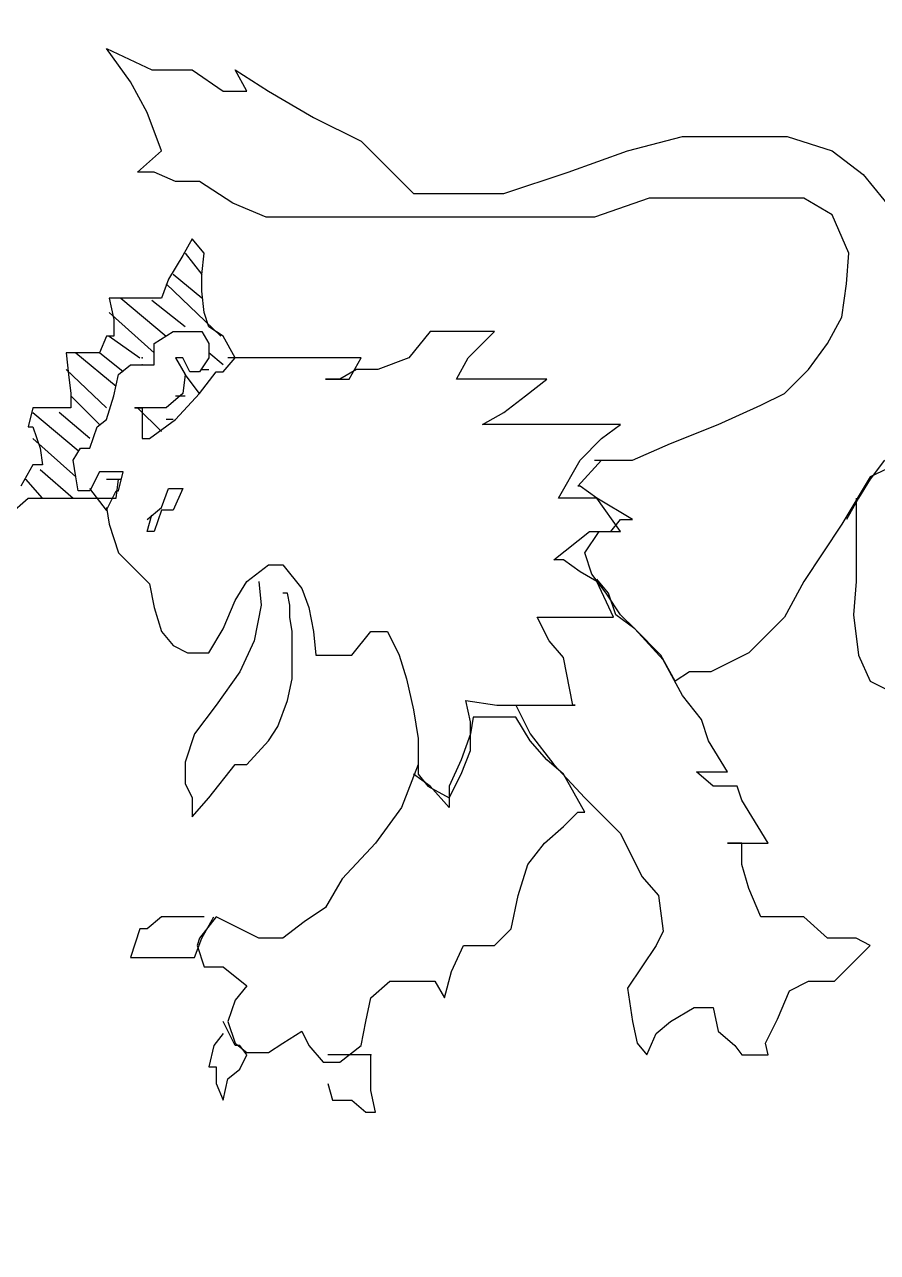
# Model space of a CAD drawing. Extents: x 747954 to 748544, y 4316381 to 4317408.
# Drawn here: x 747985.58 to 747989.17, y 4317242.35 to 4317247.51 of the extents above; entities that cross this region are included whole.
import ezdxf

# ---------------------------------------------------------------- set-up
doc = ezdxf.new("R2010")
doc.units = 0
doc.layers.get('0').update_dxf_attribs({"linetype": 'CONTINUOUS'})

msp = doc.modelspace()

# ---------------------------------------------------------------- linework, layer by layer
at = {"color": 0, "linetype": 'CONTINUOUS'}
for p, q in [((747986.03, 4317247.27), (747985.93, 4317247.41)), ((747985.93, 4317247.41), (747986.12, 4317247.32)), ((747986.03, 4317247.27), (747985.93, 4317247.41)), ((747985.93, 4317247.41), (747986.12, 4317247.32)), ((747986.12, 4317247.32), (747986.29, 4317247.32)), ((747986.12, 4317247.32), (747986.29, 4317247.32)), ((747986.29, 4317247.32), (747986.42, 4317247.23)), ((747986.29, 4317247.32), (747986.42, 4317247.23)), ((747986.47, 4317247.32), (747986.61, 4317247.23)), ((747986.52, 4317247.23), (747986.47, 4317247.32)), ((747986.47, 4317247.32), (747986.61, 4317247.23)), ((747986.52, 4317247.23), (747986.47, 4317247.32)), ((747986.1, 4317247.14), (747986.03, 4317247.27)), ((747986.1, 4317247.14), (747986.03, 4317247.27)), ((747986.42, 4317247.23), (747986.52, 4317247.23)), ((747986.42, 4317247.23), (747986.52, 4317247.23)), ((747986.61, 4317247.23), (747986.8, 4317247.12)), ((747986.61, 4317247.23), (747986.8, 4317247.12)), ((747986.16, 4317246.98), (747986.1, 4317247.14)), ((747986.16, 4317246.98), (747986.1, 4317247.14)), ((747986.8, 4317247.12), (747987, 4317247.02)), ((747986.8, 4317247.12), (747987, 4317247.02)), ((747988.12, 4317246.98), (747988.35, 4317247.04)), ((747988.12, 4317246.98), (747988.35, 4317247.04)), ((747988.35, 4317247.04), (747988.58, 4317247.04)), ((747988.35, 4317247.04), (747988.58, 4317247.04)), ((747988.58, 4317247.04), (747988.79, 4317247.04)), ((747988.58, 4317247.04), (747988.79, 4317247.04)), ((747988.79, 4317247.04), (747988.98, 4317246.98)), ((747988.79, 4317247.04), (747988.98, 4317246.98)), ((747986.06, 4317246.89), (747986.16, 4317246.98)), ((747986.06, 4317246.89), (747986.16, 4317246.98)), ((747987, 4317247.02), (747987.1, 4317246.92)), ((747987, 4317247.02), (747987.1, 4317246.92)), ((747987.87, 4317246.89), (747988.12, 4317246.98)), ((747987.87, 4317246.89), (747988.12, 4317246.98)), ((747988.98, 4317246.98), (747989.11, 4317246.88)), ((747988.98, 4317246.98), (747989.11, 4317246.88)), ((747986.13, 4317246.89), (747986.06, 4317246.89)), ((747986.13, 4317246.89), (747986.06, 4317246.89)), ((747986.22, 4317246.85), (747986.13, 4317246.89)), ((747986.22, 4317246.85), (747986.13, 4317246.89)), ((747987.1, 4317246.92), (747987.22, 4317246.8)), ((747987.1, 4317246.92), (747987.22, 4317246.8)), ((747987.6, 4317246.8), (747987.87, 4317246.89)), ((747987.6, 4317246.8), (747987.87, 4317246.89)), ((747989.11, 4317246.88), (747989.24, 4317246.72)), ((747989.11, 4317246.88), (747989.24, 4317246.72)), ((747986.32, 4317246.85), (747986.22, 4317246.85)), ((747986.32, 4317246.85), (747986.22, 4317246.85)), ((747986.46, 4317246.76), (747986.32, 4317246.85)), ((747986.46, 4317246.76), (747986.32, 4317246.85)), ((747987.22, 4317246.8), (747987.34, 4317246.8)), ((747987.22, 4317246.8), (747987.34, 4317246.8)), ((747987.34, 4317246.8), (747987.6, 4317246.8)), ((747987.34, 4317246.8), (747987.6, 4317246.8)), ((747988.21, 4317246.78), (747987.98, 4317246.7)), ((747988.21, 4317246.78), (747987.98, 4317246.7)), ((747988.49, 4317246.78), (747988.21, 4317246.78)), ((747988.49, 4317246.78), (747988.21, 4317246.78)), ((747988.69, 4317246.78), (747988.49, 4317246.78)), ((747988.69, 4317246.78), (747988.49, 4317246.78)), ((747988.86, 4317246.78), (747988.69, 4317246.78)), ((747988.86, 4317246.78), (747988.69, 4317246.78)), ((747988.98, 4317246.71), (747988.86, 4317246.78)), ((747988.98, 4317246.71), (747988.86, 4317246.78)), ((747986.6, 4317246.7), (747986.46, 4317246.76)), ((747986.6, 4317246.7), (747986.46, 4317246.76)), ((747986.81, 4317246.7), (747986.6, 4317246.7)), ((747986.81, 4317246.7), (747986.6, 4317246.7)), ((747986.99, 4317246.7), (747986.81, 4317246.7)), ((747986.99, 4317246.7), (747986.81, 4317246.7)), ((747987.11, 4317246.7), (747986.99, 4317246.7)), ((747987.11, 4317246.7), (747986.99, 4317246.7)), ((747987.33, 4317246.7), (747987.11, 4317246.7)), ((747987.33, 4317246.7), (747987.11, 4317246.7)), ((747987.59, 4317246.7), (747987.33, 4317246.7)), ((747987.59, 4317246.7), (747987.33, 4317246.7)), ((747987.78, 4317246.7), (747987.59, 4317246.7)), ((747987.78, 4317246.7), (747987.59, 4317246.7)), ((747987.98, 4317246.7), (747987.78, 4317246.7)), ((747987.98, 4317246.7), (747987.78, 4317246.7)), ((747989.05, 4317246.55), (747988.98, 4317246.71)), ((747989.05, 4317246.55), (747988.98, 4317246.71)), ((747986.29, 4317246.61), (747986.25, 4317246.54)), ((747986.29, 4317246.61), (747986.25, 4317246.54)), ((747986.34, 4317246.55), (747986.29, 4317246.61)), ((747986.34, 4317246.55), (747986.29, 4317246.61)), ((747986.25, 4317246.54), (747986.19, 4317246.44)), ((747986.25, 4317246.54), (747986.19, 4317246.44)), ((747986.26, 4317246.55), (747986.33, 4317246.46)), ((747986.26, 4317246.55), (747986.33, 4317246.46)), ((747986.33, 4317246.46), (747986.34, 4317246.55)), ((747986.33, 4317246.46), (747986.34, 4317246.55)), ((747989.04, 4317246.42), (747989.05, 4317246.55)), ((747989.04, 4317246.42), (747989.05, 4317246.55)), ((747986.33, 4317246.36), (747986.21, 4317246.46)), ((747986.33, 4317246.36), (747986.21, 4317246.46)), ((747986.33, 4317246.39), (747986.33, 4317246.46)), ((747986.33, 4317246.39), (747986.33, 4317246.46)), ((747986.19, 4317246.44), (747986.16, 4317246.36)), ((747986.19, 4317246.44), (747986.16, 4317246.36)), ((747986.18, 4317246.42), (747986.41, 4317246.2)), ((747986.18, 4317246.42), (747986.41, 4317246.2)), ((747989.02, 4317246.28), (747989.04, 4317246.42)), ((747989.02, 4317246.28), (747989.04, 4317246.42)), ((747986, 4317246.36), (747985.94, 4317246.36)), ((747985.94, 4317246.36), (747985.96, 4317246.27)), ((747986, 4317246.36), (747985.94, 4317246.36)), ((747985.94, 4317246.36), (747985.96, 4317246.27)), ((747985.99, 4317246.36), (747986.18, 4317246.2)), ((747985.99, 4317246.36), (747986.18, 4317246.2)), ((747986.05, 4317246.36), (747986, 4317246.36)), ((747986.05, 4317246.36), (747986, 4317246.36)), ((747986.12, 4317246.36), (747986.05, 4317246.36)), ((747986.12, 4317246.36), (747986.05, 4317246.36)), ((747986.16, 4317246.36), (747986.12, 4317246.36)), ((747986.16, 4317246.36), (747986.12, 4317246.36)), ((747986.34, 4317246.3), (747986.33, 4317246.39)), ((747986.34, 4317246.3), (747986.33, 4317246.39)), ((747986.26, 4317246.24), (747986.12, 4317246.35)), ((747986.26, 4317246.24), (747986.12, 4317246.35)), ((747986.13, 4317246.13), (747985.94, 4317246.3)), ((747986.13, 4317246.13), (747985.94, 4317246.3)), ((747985.96, 4317246.27), (747985.96, 4317246.2)), ((747985.96, 4317246.27), (747985.96, 4317246.2)), ((747986.36, 4317246.24), (747986.34, 4317246.3)), ((747986.36, 4317246.24), (747986.34, 4317246.3)), ((747988.96, 4317246.17), (747989.02, 4317246.28)), ((747988.96, 4317246.17), (747989.02, 4317246.28)), ((747985.93, 4317246.2), (747985.9, 4317246.13)), ((747985.93, 4317246.2), (747985.9, 4317246.13)), ((747985.96, 4317246.2), (747985.93, 4317246.2)), ((747985.96, 4317246.2), (747985.93, 4317246.2)), ((747985.94, 4317246.2), (747986.07, 4317246.11)), ((747985.94, 4317246.2), (747986.07, 4317246.11)), ((747986.13, 4317246.17), (747986.21, 4317246.22)), ((747986.13, 4317246.17), (747986.21, 4317246.22)), ((747986.21, 4317246.22), (747986.27, 4317246.22)), ((747986.21, 4317246.22), (747986.27, 4317246.22)), ((747986.27, 4317246.22), (747986.33, 4317246.22)), ((747986.27, 4317246.22), (747986.33, 4317246.22)), ((747986.33, 4317246.22), (747986.36, 4317246.17)), ((747986.33, 4317246.22), (747986.36, 4317246.17)), ((747986.42, 4317246.2), (747986.36, 4317246.24)), ((747986.42, 4317246.2), (747986.36, 4317246.24)), ((747986.47, 4317246.11), (747986.42, 4317246.2)), ((747986.47, 4317246.11), (747986.42, 4317246.2)), ((747987.29, 4317246.22), (747987.2, 4317246.11)), ((747987.29, 4317246.22), (747987.2, 4317246.11)), ((747987.4, 4317246.22), (747987.29, 4317246.22)), ((747987.4, 4317246.22), (747987.29, 4317246.22)), ((747987.56, 4317246.22), (747987.4, 4317246.22)), ((747987.56, 4317246.22), (747987.4, 4317246.22)), ((747987.51, 4317246.17), (747987.56, 4317246.22)), ((747987.51, 4317246.17), (747987.56, 4317246.22)), ((747986.13, 4317246.08), (747986.13, 4317246.17)), ((747986.13, 4317246.08), (747986.13, 4317246.17)), ((747986.36, 4317246.17), (747986.36, 4317246.11)), ((747986.36, 4317246.17), (747986.36, 4317246.11)), ((747987.45, 4317246.11), (747987.51, 4317246.17)), ((747987.45, 4317246.11), (747987.51, 4317246.17)), ((747988.88, 4317246.06), (747988.96, 4317246.17)), ((747988.88, 4317246.06), (747988.96, 4317246.17)), ((747985.78, 4317246.13), (747985.76, 4317246.13)), ((747985.76, 4317246.13), (747985.77, 4317246.04)), ((747985.78, 4317246.13), (747985.76, 4317246.13)), ((747985.76, 4317246.13), (747985.77, 4317246.04)), ((747985.86, 4317246.13), (747985.78, 4317246.13)), ((747985.86, 4317246.13), (747985.78, 4317246.13)), ((747985.8, 4317246.13), (747985.97, 4317245.99)), ((747985.8, 4317246.13), (747985.97, 4317245.99)), ((747985.9, 4317246.13), (747985.86, 4317246.13)), ((747985.9, 4317246.13), (747985.86, 4317246.13)), ((747986, 4317246.05), (747985.9, 4317246.13)), ((747986, 4317246.05), (747985.9, 4317246.13)), ((747986.25, 4317246.11), (747986.22, 4317246.11)), ((747986.22, 4317246.11), (747986.26, 4317246.04)), ((747986.25, 4317246.11), (747986.22, 4317246.11)), ((747986.22, 4317246.11), (747986.26, 4317246.04)), ((747986.28, 4317246.05), (747986.25, 4317246.11)), ((747986.28, 4317246.05), (747986.25, 4317246.11)), ((747986.36, 4317246.11), (747986.32, 4317246.05)), ((747986.36, 4317246.11), (747986.32, 4317246.05)), ((747986.42, 4317246.08), (747986.36, 4317246.13)), ((747986.42, 4317246.08), (747986.36, 4317246.13)), ((747986.42, 4317246.05), (747986.47, 4317246.11)), ((747986.42, 4317246.05), (747986.47, 4317246.11)), ((747986.47, 4317246.11), (747986.44, 4317246.11)), ((747986.47, 4317246.11), (747986.44, 4317246.11)), ((747986.52, 4317246.11), (747986.47, 4317246.11)), ((747986.52, 4317246.11), (747986.47, 4317246.11)), ((747986.6, 4317246.11), (747986.52, 4317246.11)), ((747986.6, 4317246.11), (747986.52, 4317246.11)), ((747986.75, 4317246.11), (747986.6, 4317246.11)), ((747986.75, 4317246.11), (747986.6, 4317246.11)), ((747986.85, 4317246.11), (747986.75, 4317246.11)), ((747986.85, 4317246.11), (747986.75, 4317246.11)), ((747986.98, 4317246.11), (747986.85, 4317246.11)), ((747986.98, 4317246.11), (747986.85, 4317246.11)), ((747986.95, 4317246.02), (747987, 4317246.11)), ((747986.95, 4317246.02), (747987, 4317246.11)), ((747987, 4317246.11), (747986.98, 4317246.11)), ((747987, 4317246.11), (747986.98, 4317246.11)), ((747987.2, 4317246.11), (747987.07, 4317246.06)), ((747987.2, 4317246.11), (747987.07, 4317246.06)), ((747987.4, 4317246.02), (747987.45, 4317246.11)), ((747987.4, 4317246.02), (747987.45, 4317246.11)), ((747985.93, 4317245.9), (747985.76, 4317246.06)), ((747985.93, 4317245.9), (747985.76, 4317246.06)), ((747985.98, 4317246.04), (747986.03, 4317246.08)), ((747985.98, 4317246.04), (747986.03, 4317246.08)), ((747986.03, 4317246.08), (747986.08, 4317246.08)), ((747986.03, 4317246.08), (747986.08, 4317246.08)), ((747986.08, 4317246.08), (747986.13, 4317246.08)), ((747986.08, 4317246.08), (747986.13, 4317246.08)), ((747986.32, 4317246.05), (747986.28, 4317246.05)), ((747986.32, 4317246.05), (747986.28, 4317246.05)), ((747986.32, 4317245.96), (747986.39, 4317246.05)), ((747986.32, 4317245.96), (747986.39, 4317246.05)), ((747986.33, 4317246.06), (747986.36, 4317246.06)), ((747986.33, 4317246.06), (747986.36, 4317246.06)), ((747986.39, 4317246.05), (747986.42, 4317246.05)), ((747986.39, 4317246.05), (747986.42, 4317246.05)), ((747986.98, 4317246.06), (747986.91, 4317246.02)), ((747986.98, 4317246.06), (747986.91, 4317246.02)), ((747987.07, 4317246.06), (747986.98, 4317246.06)), ((747987.07, 4317246.06), (747986.98, 4317246.06)), ((747988.78, 4317245.96), (747988.88, 4317246.06)), ((747988.78, 4317245.96), (747988.88, 4317246.06)), ((747985.77, 4317246.04), (747985.78, 4317245.96)), ((747985.77, 4317246.04), (747985.78, 4317245.96)), ((747985.96, 4317245.95), (747985.98, 4317246.04)), ((747985.96, 4317245.95), (747985.98, 4317246.04)), ((747986.26, 4317246.04), (747986.25, 4317245.96)), ((747986.26, 4317246.04), (747986.25, 4317245.96)), ((747986.32, 4317245.96), (747986.26, 4317246.04)), ((747986.32, 4317245.96), (747986.26, 4317246.04)), ((747986.87, 4317246.02), (747986.85, 4317246.02)), ((747986.85, 4317246.02), (747986.95, 4317246.02)), ((747986.87, 4317246.02), (747986.85, 4317246.02)), ((747986.85, 4317246.02), (747986.95, 4317246.02)), ((747986.91, 4317246.02), (747986.87, 4317246.02)), ((747986.91, 4317246.02), (747986.87, 4317246.02)), ((747987.43, 4317246.02), (747987.4, 4317246.02)), ((747987.43, 4317246.02), (747987.4, 4317246.02)), ((747987.51, 4317246.02), (747987.43, 4317246.02)), ((747987.51, 4317246.02), (747987.43, 4317246.02)), ((747987.6, 4317246.02), (747987.51, 4317246.02)), ((747987.6, 4317246.02), (747987.51, 4317246.02)), ((747987.72, 4317246.02), (747987.6, 4317246.02)), ((747987.72, 4317246.02), (747987.6, 4317246.02)), ((747987.69, 4317245.95), (747987.78, 4317246.02)), ((747987.69, 4317245.95), (747987.78, 4317246.02)), ((747987.78, 4317246.02), (747987.72, 4317246.02)), ((747987.78, 4317246.02), (747987.72, 4317246.02)), ((747985.78, 4317245.96), (747985.78, 4317245.9)), ((747985.78, 4317245.96), (747985.78, 4317245.9)), ((747985.78, 4317245.95), (747985.9, 4317245.83)), ((747985.78, 4317245.95), (747985.9, 4317245.83)), ((747985.93, 4317245.85), (747985.96, 4317245.95)), ((747985.93, 4317245.85), (747985.96, 4317245.95)), ((747986.25, 4317245.96), (747986.18, 4317245.9)), ((747986.25, 4317245.96), (747986.18, 4317245.9)), ((747986.22, 4317245.85), (747986.32, 4317245.96)), ((747986.22, 4317245.85), (747986.32, 4317245.96)), ((747986.22, 4317245.95), (747986.26, 4317245.95)), ((747986.22, 4317245.95), (747986.26, 4317245.95)), ((747987.6, 4317245.88), (747987.69, 4317245.95)), ((747987.6, 4317245.88), (747987.69, 4317245.95)), ((747988.68, 4317245.91), (747988.78, 4317245.96)), ((747988.68, 4317245.91), (747988.78, 4317245.96)), ((747985.62, 4317245.9), (747985.6, 4317245.82)), ((747985.62, 4317245.9), (747985.6, 4317245.82)), ((747985.65, 4317245.9), (747985.62, 4317245.9)), ((747985.65, 4317245.9), (747985.62, 4317245.9)), ((747985.71, 4317245.9), (747985.65, 4317245.9)), ((747985.71, 4317245.9), (747985.65, 4317245.9)), ((747985.73, 4317245.9), (747985.71, 4317245.9)), ((747985.73, 4317245.9), (747985.71, 4317245.9)), ((747985.78, 4317245.9), (747985.73, 4317245.9)), ((747985.78, 4317245.9), (747985.73, 4317245.9)), ((747986.09, 4317245.9), (747986.05, 4317245.9)), ((747986.05, 4317245.9), (747986.08, 4317245.9)), ((747986.09, 4317245.9), (747986.05, 4317245.9)), ((747986.05, 4317245.9), (747986.08, 4317245.9)), ((747986.06, 4317245.9), (747986.16, 4317245.8)), ((747986.06, 4317245.9), (747986.16, 4317245.8)), ((747986.08, 4317245.9), (747986.08, 4317245.77)), ((747986.08, 4317245.9), (747986.08, 4317245.77)), ((747986.11, 4317245.9), (747986.09, 4317245.9)), ((747986.11, 4317245.9), (747986.09, 4317245.9)), ((747986.13, 4317245.9), (747986.11, 4317245.9)), ((747986.13, 4317245.9), (747986.11, 4317245.9)), ((747986.18, 4317245.9), (747986.13, 4317245.9)), ((747986.18, 4317245.9), (747986.13, 4317245.9)), ((747988.5, 4317245.83), (747988.68, 4317245.91)), ((747988.5, 4317245.83), (747988.68, 4317245.91)), ((747985.62, 4317245.88), (747985.81, 4317245.72)), ((747985.62, 4317245.88), (747985.81, 4317245.72)), ((747985.86, 4317245.77), (747985.73, 4317245.88)), ((747985.86, 4317245.77), (747985.73, 4317245.88)), ((747985.89, 4317245.82), (747985.93, 4317245.85)), ((747985.89, 4317245.82), (747985.93, 4317245.85)), ((747986.11, 4317245.77), (747986.22, 4317245.85)), ((747986.11, 4317245.77), (747986.22, 4317245.85)), ((747986.21, 4317245.85), (747986.18, 4317245.85)), ((747986.21, 4317245.85), (747986.18, 4317245.85)), ((747987.51, 4317245.83), (747987.6, 4317245.88)), ((747987.51, 4317245.83), (747987.6, 4317245.88)), ((747985.6, 4317245.82), (747985.62, 4317245.82)), ((747985.6, 4317245.82), (747985.62, 4317245.82)), ((747985.62, 4317245.82), (747985.65, 4317245.73)), ((747985.62, 4317245.82), (747985.65, 4317245.73)), ((747985.86, 4317245.73), (747985.89, 4317245.82)), ((747985.86, 4317245.73), (747985.89, 4317245.82)), ((747987.59, 4317245.83), (747987.51, 4317245.83)), ((747987.59, 4317245.83), (747987.51, 4317245.83)), ((747987.67, 4317245.83), (747987.59, 4317245.83)), ((747987.67, 4317245.83), (747987.59, 4317245.83)), ((747987.79, 4317245.83), (747987.67, 4317245.83)), ((747987.79, 4317245.83), (747987.67, 4317245.83)), ((747987.92, 4317245.83), (747987.79, 4317245.83)), ((747987.92, 4317245.83), (747987.79, 4317245.83)), ((747988.09, 4317245.83), (747987.92, 4317245.83)), ((747988.09, 4317245.83), (747987.92, 4317245.83)), ((747988.01, 4317245.77), (747988.09, 4317245.83)), ((747988.01, 4317245.77), (747988.09, 4317245.83)), ((747988.3, 4317245.75), (747988.5, 4317245.83)), ((747988.3, 4317245.75), (747988.5, 4317245.83)), ((747985.8, 4317245.61), (747985.62, 4317245.77)), ((747985.8, 4317245.61), (747985.62, 4317245.77)), ((747986.08, 4317245.77), (747986.11, 4317245.77)), ((747986.08, 4317245.77), (747986.11, 4317245.77)), ((747987.92, 4317245.68), (747988.01, 4317245.77)), ((747987.92, 4317245.68), (747988.01, 4317245.77)), ((747988.14, 4317245.68), (747988.3, 4317245.75)), ((747988.14, 4317245.68), (747988.3, 4317245.75)), ((747985.65, 4317245.73), (747985.66, 4317245.66)), ((747985.65, 4317245.73), (747985.66, 4317245.66)), ((747985.79, 4317245.68), (747985.82, 4317245.73)), ((747985.79, 4317245.68), (747985.82, 4317245.73)), ((747985.82, 4317245.73), (747985.86, 4317245.73)), ((747985.82, 4317245.73), (747985.86, 4317245.73)), ((747985.62, 4317245.66), (747985.57, 4317245.57)), ((747985.62, 4317245.66), (747985.57, 4317245.57)), ((747985.66, 4317245.66), (747985.62, 4317245.66)), ((747985.66, 4317245.66), (747985.62, 4317245.66)), ((747985.65, 4317245.64), (747985.79, 4317245.52)), ((747985.65, 4317245.64), (747985.79, 4317245.52)), ((747985.8, 4317245.61), (747985.79, 4317245.68)), ((747985.8, 4317245.61), (747985.79, 4317245.68)), ((747987.83, 4317245.52), (747987.92, 4317245.68)), ((747987.83, 4317245.52), (747987.92, 4317245.68)), ((747987.91, 4317245.57), (747988.01, 4317245.68)), ((747987.91, 4317245.57), (747988.01, 4317245.68)), ((747987.98, 4317245.68), (747988.14, 4317245.68)), ((747987.98, 4317245.68), (747988.14, 4317245.68)), ((747988.01, 4317245.68), (747988.07, 4317245.68)), ((747988.01, 4317245.68), (747988.07, 4317245.68)), ((747989.2, 4317245.68), (747989.14, 4317245.6)), ((747989.29, 4317245.68), (747989.14, 4317245.61)), ((747989.2, 4317245.68), (747989.14, 4317245.6)), ((747989.29, 4317245.68), (747989.14, 4317245.61)), ((747985.66, 4317245.52), (747985.59, 4317245.6)), ((747985.66, 4317245.52), (747985.59, 4317245.6)), ((747985.81, 4317245.55), (747985.8, 4317245.61)), ((747985.81, 4317245.55), (747985.8, 4317245.61)), ((747985.9, 4317245.63), (747985.86, 4317245.55)), ((747985.9, 4317245.63), (747985.86, 4317245.55)), ((747985.93, 4317245.63), (747985.9, 4317245.63)), ((747985.93, 4317245.63), (747985.9, 4317245.63)), ((747985.98, 4317245.63), (747985.93, 4317245.63)), ((747985.98, 4317245.63), (747985.93, 4317245.63)), ((747985.93, 4317245.6), (747985.97, 4317245.6)), ((747985.93, 4317245.6), (747985.97, 4317245.6)), ((747985.97, 4317245.6), (747985.98, 4317245.6)), ((747985.97, 4317245.52), (747985.98, 4317245.6)), ((747985.97, 4317245.6), (747985.98, 4317245.6)), ((747985.97, 4317245.52), (747985.98, 4317245.6)), ((747985.98, 4317245.55), (747986, 4317245.63)), ((747986, 4317245.63), (747985.98, 4317245.63)), ((747985.98, 4317245.55), (747986, 4317245.63)), ((747986, 4317245.63), (747985.98, 4317245.63)), ((747985.98, 4317245.6), (747985.99, 4317245.6)), ((747985.98, 4317245.6), (747985.99, 4317245.6)), ((747989.14, 4317245.61), (747989.02, 4317245.41)), ((747989.14, 4317245.61), (747989.02, 4317245.41)), ((747989.14, 4317245.6), (747989.09, 4317245.52)), ((747989.14, 4317245.6), (747989.09, 4317245.52)), ((747985.86, 4317245.55), (747985.81, 4317245.55)), ((747985.86, 4317245.55), (747985.81, 4317245.55)), ((747985.93, 4317245.47), (747985.86, 4317245.56)), ((747985.93, 4317245.47), (747985.86, 4317245.56)), ((747985.93, 4317245.47), (747985.97, 4317245.55)), ((747985.93, 4317245.47), (747985.97, 4317245.55)), ((747985.97, 4317245.55), (747985.98, 4317245.55)), ((747985.97, 4317245.55), (747985.98, 4317245.55)), ((747986.16, 4317245.48), (747986.19, 4317245.56)), ((747986.16, 4317245.48), (747986.19, 4317245.56)), ((747986.19, 4317245.56), (747986.25, 4317245.56)), ((747986.19, 4317245.56), (747986.25, 4317245.56)), ((747986.25, 4317245.56), (747986.21, 4317245.47)), ((747986.25, 4317245.56), (747986.21, 4317245.47)), ((747987.92, 4317245.57), (747987.91, 4317245.57)), ((747987.92, 4317245.57), (747987.91, 4317245.57)), ((747987.99, 4317245.52), (747987.92, 4317245.57)), ((747987.99, 4317245.52), (747987.92, 4317245.57)), ((747985.52, 4317245.45), (747985.6, 4317245.52)), ((747985.52, 4317245.45), (747985.6, 4317245.52)), ((747985.6, 4317245.52), (747985.68, 4317245.52)), ((747985.6, 4317245.52), (747985.68, 4317245.52)), ((747985.68, 4317245.52), (747985.76, 4317245.52)), ((747985.68, 4317245.52), (747985.76, 4317245.52)), ((747985.76, 4317245.52), (747985.82, 4317245.52)), ((747985.76, 4317245.52), (747985.82, 4317245.52)), ((747985.82, 4317245.52), (747985.86, 4317245.52)), ((747985.82, 4317245.52), (747985.86, 4317245.52)), ((747985.86, 4317245.52), (747985.89, 4317245.52)), ((747985.86, 4317245.52), (747985.89, 4317245.52)), ((747985.89, 4317245.52), (747985.9, 4317245.52)), ((747985.89, 4317245.52), (747985.9, 4317245.52)), ((747985.9, 4317245.52), (747985.94, 4317245.52)), ((747985.9, 4317245.52), (747985.94, 4317245.52)), ((747985.93, 4317245.48), (747985.94, 4317245.41)), ((747985.93, 4317245.48), (747985.94, 4317245.41)), ((747985.94, 4317245.52), (747985.97, 4317245.52)), ((747985.94, 4317245.52), (747985.97, 4317245.52)), ((747986.1, 4317245.43), (747986.16, 4317245.48)), ((747986.1, 4317245.43), (747986.16, 4317245.48)), ((747987.92, 4317245.52), (747987.83, 4317245.52)), ((747987.92, 4317245.52), (747987.83, 4317245.52)), ((747987.99, 4317245.52), (747987.92, 4317245.52)), ((747987.99, 4317245.52), (747987.92, 4317245.52)), ((747988.09, 4317245.38), (747987.99, 4317245.52)), ((747988.14, 4317245.43), (747987.99, 4317245.52)), ((747988.09, 4317245.38), (747987.99, 4317245.52)), ((747988.14, 4317245.43), (747987.99, 4317245.52)), ((747989.09, 4317245.52), (747989.04, 4317245.43)), ((747989.09, 4317245.52), (747989.04, 4317245.43)), ((747989.08, 4317245.52), (747989.08, 4317245.35)), ((747989.08, 4317245.52), (747989.08, 4317245.35)), ((747986.1, 4317245.38), (747986.12, 4317245.45)), ((747986.1, 4317245.38), (747986.12, 4317245.45)), ((747986.16, 4317245.47), (747986.13, 4317245.38)), ((747986.16, 4317245.47), (747986.13, 4317245.38)), ((747986.18, 4317245.47), (747986.16, 4317245.47)), ((747986.18, 4317245.47), (747986.16, 4317245.47)), ((747986.21, 4317245.47), (747986.18, 4317245.47)), ((747986.21, 4317245.47), (747986.18, 4317245.47)), ((747988.05, 4317245.38), (747988.09, 4317245.43)), ((747988.05, 4317245.38), (747988.09, 4317245.43)), ((747988.09, 4317245.43), (747988.14, 4317245.43)), ((747988.09, 4317245.43), (747988.14, 4317245.43)), ((747985.94, 4317245.41), (747985.98, 4317245.29)), ((747985.94, 4317245.41), (747985.98, 4317245.29)), ((747986.11, 4317245.38), (747986.1, 4317245.38)), ((747986.11, 4317245.38), (747986.1, 4317245.38)), ((747986.13, 4317245.38), (747986.11, 4317245.38)), ((747986.13, 4317245.38), (747986.11, 4317245.38)), ((747987.81, 4317245.26), (747987.96, 4317245.38)), ((747987.81, 4317245.26), (747987.96, 4317245.38)), ((747987.94, 4317245.29), (747988, 4317245.38)), ((747987.94, 4317245.29), (747988, 4317245.38)), ((747987.96, 4317245.38), (747988.05, 4317245.38)), ((747987.96, 4317245.38), (747988.05, 4317245.38)), ((747988, 4317245.38), (747988.07, 4317245.38)), ((747988, 4317245.38), (747988.07, 4317245.38)), ((747988.07, 4317245.38), (747988.09, 4317245.38)), ((747988.07, 4317245.38), (747988.09, 4317245.38)), ((747989.02, 4317245.41), (747988.86, 4317245.17)), ((747989.02, 4317245.41), (747988.86, 4317245.17)), ((747989.08, 4317245.35), (747989.08, 4317245.17)), ((747989.08, 4317245.35), (747989.08, 4317245.17)), ((747985.98, 4317245.29), (747986.06, 4317245.21)), ((747985.98, 4317245.29), (747986.06, 4317245.21)), ((747987.97, 4317245.2), (747987.94, 4317245.29)), ((747987.97, 4317245.2), (747987.94, 4317245.29)), ((747986.52, 4317245.17), (747986.61, 4317245.24)), ((747986.52, 4317245.17), (747986.61, 4317245.24)), ((747986.61, 4317245.24), (747986.67, 4317245.24)), ((747986.61, 4317245.24), (747986.67, 4317245.24)), ((747986.67, 4317245.24), (747986.75, 4317245.14)), ((747986.67, 4317245.24), (747986.75, 4317245.14)), ((747987.85, 4317245.26), (747987.81, 4317245.26)), ((747987.85, 4317245.26), (747987.81, 4317245.26)), ((747987.92, 4317245.21), (747987.85, 4317245.26)), ((747987.92, 4317245.21), (747987.85, 4317245.26)), ((747986.06, 4317245.21), (747986.11, 4317245.16)), ((747986.06, 4317245.21), (747986.11, 4317245.16)), ((747986.47, 4317245.09), (747986.52, 4317245.17)), ((747986.47, 4317245.09), (747986.52, 4317245.17)), ((747986.57, 4317245.17), (747986.58, 4317245.07)), ((747986.57, 4317245.17), (747986.58, 4317245.07)), ((747987.99, 4317245.17), (747987.92, 4317245.21)), ((747987.99, 4317245.17), (747987.92, 4317245.21)), ((747988.03, 4317245.12), (747987.97, 4317245.2)), ((747988.03, 4317245.12), (747987.97, 4317245.2)), ((747988.04, 4317245.12), (747987.99, 4317245.18)), ((747988.04, 4317245.12), (747987.99, 4317245.18)), ((747988.06, 4317245.02), (747987.99, 4317245.17)), ((747988.06, 4317245.02), (747987.99, 4317245.17)), ((747988.86, 4317245.17), (747988.78, 4317245.02)), ((747988.86, 4317245.17), (747988.78, 4317245.02)), ((747989.08, 4317245.17), (747989.07, 4317245.03)), ((747989.08, 4317245.17), (747989.07, 4317245.03)), ((747986.11, 4317245.16), (747986.13, 4317245.06)), ((747986.11, 4317245.16), (747986.13, 4317245.06)), ((747986.69, 4317245.12), (747986.67, 4317245.12)), ((747986.69, 4317245.12), (747986.67, 4317245.12)), ((747986.7, 4317245.07), (747986.69, 4317245.12)), ((747986.7, 4317245.07), (747986.69, 4317245.12)), ((747986.75, 4317245.14), (747986.78, 4317245.06)), ((747986.75, 4317245.14), (747986.78, 4317245.06)), ((747988.09, 4317245.03), (747988.03, 4317245.12)), ((747988.09, 4317245.03), (747988.03, 4317245.12)), ((747988.07, 4317245.03), (747988.04, 4317245.12)), ((747988.07, 4317245.03), (747988.04, 4317245.12)), ((747986.42, 4317244.97), (747986.47, 4317245.09)), ((747986.42, 4317244.97), (747986.47, 4317245.09)), ((747986.58, 4317245.07), (747986.55, 4317244.92)), ((747986.58, 4317245.07), (747986.55, 4317244.92)), ((747986.7, 4317245.02), (747986.7, 4317245.07)), ((747986.7, 4317245.02), (747986.7, 4317245.07)), ((747986.13, 4317245.06), (747986.16, 4317244.96)), ((747986.13, 4317245.06), (747986.16, 4317244.96)), ((747986.71, 4317244.96), (747986.7, 4317245.02)), ((747986.71, 4317244.96), (747986.7, 4317245.02)), ((747986.78, 4317245.06), (747986.8, 4317244.96)), ((747986.78, 4317245.06), (747986.8, 4317244.96)), ((747987.79, 4317244.92), (747987.74, 4317245.02)), ((747987.74, 4317245.02), (747987.87, 4317245.02)), ((747987.79, 4317244.92), (747987.74, 4317245.02)), ((747987.74, 4317245.02), (747987.87, 4317245.02)), ((747987.87, 4317245.02), (747988, 4317245.02)), ((747987.87, 4317245.02), (747988, 4317245.02)), ((747988, 4317245.02), (747988.06, 4317245.02)), ((747988, 4317245.02), (747988.06, 4317245.02)), ((747988.15, 4317244.97), (747988.07, 4317245.03)), ((747988.15, 4317244.97), (747988.07, 4317245.03)), ((747988.15, 4317244.97), (747988.09, 4317245.03)), ((747988.15, 4317244.97), (747988.09, 4317245.03)), ((747988.78, 4317245.02), (747988.63, 4317244.87)), ((747988.78, 4317245.02), (747988.63, 4317244.87)), ((747989.07, 4317245.03), (747989.09, 4317244.86)), ((747989.07, 4317245.03), (747989.09, 4317244.86)), ((747986.36, 4317244.87), (747986.42, 4317244.97)), ((747986.36, 4317244.87), (747986.42, 4317244.97)), ((747988.26, 4317244.86), (747988.15, 4317244.97)), ((747988.27, 4317244.84), (747988.15, 4317244.97)), ((747988.26, 4317244.86), (747988.15, 4317244.97)), ((747988.27, 4317244.84), (747988.15, 4317244.97)), ((747986.16, 4317244.96), (747986.21, 4317244.9)), ((747986.16, 4317244.96), (747986.21, 4317244.9)), ((747986.55, 4317244.92), (747986.49, 4317244.79)), ((747986.55, 4317244.92), (747986.49, 4317244.79)), ((747986.71, 4317244.86), (747986.71, 4317244.96)), ((747986.71, 4317244.86), (747986.71, 4317244.96)), ((747986.8, 4317244.96), (747986.81, 4317244.86)), ((747986.8, 4317244.96), (747986.81, 4317244.86)), ((747986.96, 4317244.86), (747987.04, 4317244.96)), ((747986.96, 4317244.86), (747987.04, 4317244.96)), ((747987.04, 4317244.96), (747987.11, 4317244.96)), ((747987.04, 4317244.96), (747987.11, 4317244.96)), ((747987.11, 4317244.96), (747987.16, 4317244.86)), ((747987.11, 4317244.96), (747987.16, 4317244.86)), ((747987.85, 4317244.85), (747987.79, 4317244.92)), ((747987.85, 4317244.85), (747987.79, 4317244.92)), ((747986.21, 4317244.9), (747986.27, 4317244.87)), ((747986.21, 4317244.9), (747986.27, 4317244.87)), ((747986.27, 4317244.87), (747986.36, 4317244.87)), ((747986.27, 4317244.87), (747986.36, 4317244.87)), ((747986.71, 4317244.76), (747986.71, 4317244.86)), ((747986.71, 4317244.76), (747986.71, 4317244.86)), ((747986.81, 4317244.86), (747986.89, 4317244.86)), ((747986.81, 4317244.86), (747986.89, 4317244.86)), ((747986.89, 4317244.86), (747986.96, 4317244.86)), ((747986.89, 4317244.86), (747986.96, 4317244.86)), ((747987.16, 4317244.86), (747987.19, 4317244.76)), ((747987.16, 4317244.86), (747987.19, 4317244.76)), ((747988.32, 4317244.75), (747988.26, 4317244.86)), ((747988.32, 4317244.75), (747988.26, 4317244.86)), ((747988.63, 4317244.87), (747988.47, 4317244.79)), ((747988.63, 4317244.87), (747988.47, 4317244.79)), ((747989.09, 4317244.86), (747989.14, 4317244.75)), ((747989.09, 4317244.86), (747989.14, 4317244.75)), ((747987.89, 4317244.65), (747987.85, 4317244.85)), ((747987.89, 4317244.65), (747987.85, 4317244.85)), ((747988.35, 4317244.69), (747988.27, 4317244.84)), ((747988.35, 4317244.69), (747988.27, 4317244.84)), ((747986.49, 4317244.79), (747986.39, 4317244.65)), ((747986.49, 4317244.79), (747986.39, 4317244.65)), ((747986.69, 4317244.67), (747986.71, 4317244.76)), ((747986.69, 4317244.67), (747986.71, 4317244.76)), ((747987.19, 4317244.76), (747987.22, 4317244.63)), ((747987.19, 4317244.76), (747987.22, 4317244.63)), ((747988.38, 4317244.79), (747988.32, 4317244.75)), ((747988.38, 4317244.79), (747988.32, 4317244.75)), ((747988.47, 4317244.79), (747988.38, 4317244.79)), ((747988.47, 4317244.79), (747988.38, 4317244.79)), ((747989.14, 4317244.75), (747989.3, 4317244.67)), ((747989.14, 4317244.75), (747989.3, 4317244.67)), ((747986.65, 4317244.56), (747986.69, 4317244.67)), ((747986.65, 4317244.56), (747986.69, 4317244.67)), ((747987.44, 4317244.67), (747987.57, 4317244.65)), ((747987.46, 4317244.58), (747987.44, 4317244.67)), ((747987.44, 4317244.67), (747987.57, 4317244.65)), ((747987.46, 4317244.58), (747987.44, 4317244.67)), ((747988.43, 4317244.59), (747988.35, 4317244.69)), ((747988.43, 4317244.59), (747988.35, 4317244.69)), ((747986.39, 4317244.65), (747986.3, 4317244.53)), ((747986.39, 4317244.65), (747986.3, 4317244.53)), ((747987.22, 4317244.63), (747987.24, 4317244.51)), ((747987.22, 4317244.63), (747987.24, 4317244.51)), ((747987.47, 4317244.6), (747987.46, 4317244.53)), ((747987.47, 4317244.6), (747987.46, 4317244.53)), ((747987.59, 4317244.6), (747987.47, 4317244.6)), ((747987.59, 4317244.6), (747987.47, 4317244.6)), ((747987.57, 4317244.65), (747987.68, 4317244.65)), ((747987.57, 4317244.65), (747987.68, 4317244.65)), ((747987.65, 4317244.6), (747987.59, 4317244.6)), ((747987.65, 4317244.6), (747987.59, 4317244.6)), ((747987.65, 4317244.65), (747987.71, 4317244.53)), ((747987.65, 4317244.65), (747987.71, 4317244.53)), ((747987.71, 4317244.5), (747987.65, 4317244.6)), ((747987.71, 4317244.5), (747987.65, 4317244.6)), ((747987.68, 4317244.65), (747987.76, 4317244.65)), ((747987.68, 4317244.65), (747987.76, 4317244.65)), ((747987.76, 4317244.65), (747987.81, 4317244.65)), ((747987.76, 4317244.65), (747987.81, 4317244.65)), ((747987.81, 4317244.65), (747987.9, 4317244.65)), ((747987.81, 4317244.65), (747987.9, 4317244.65)), ((747987.9, 4317244.65), (747987.89, 4317244.65)), ((747987.9, 4317244.65), (747987.89, 4317244.65)), ((747986.61, 4317244.5), (747986.65, 4317244.56)), ((747986.61, 4317244.5), (747986.65, 4317244.56)), ((747987.46, 4317244.46), (747987.46, 4317244.58)), ((747987.46, 4317244.46), (747987.46, 4317244.58)), ((747988.46, 4317244.5), (747988.43, 4317244.59)), ((747988.46, 4317244.5), (747988.43, 4317244.59)), ((747986.3, 4317244.53), (747986.26, 4317244.41)), ((747986.3, 4317244.53), (747986.26, 4317244.41)), ((747986.52, 4317244.4), (747986.61, 4317244.5)), ((747986.52, 4317244.4), (747986.61, 4317244.5)), ((747987.24, 4317244.51), (747987.24, 4317244.44)), ((747987.24, 4317244.51), (747987.24, 4317244.44)), ((747987.46, 4317244.53), (747987.42, 4317244.42)), ((747987.46, 4317244.53), (747987.42, 4317244.42)), ((747987.71, 4317244.53), (747987.81, 4317244.4)), ((747987.71, 4317244.53), (747987.81, 4317244.4)), ((747987.78, 4317244.42), (747987.71, 4317244.5)), ((747987.78, 4317244.42), (747987.71, 4317244.5)), ((747988.54, 4317244.37), (747988.46, 4317244.5)), ((747988.54, 4317244.37), (747988.46, 4317244.5)), ((747987.42, 4317244.36), (747987.46, 4317244.46)), ((747987.42, 4317244.36), (747987.46, 4317244.46)), ((747986.26, 4317244.41), (747986.26, 4317244.32)), ((747986.26, 4317244.41), (747986.26, 4317244.32)), ((747986.36, 4317244.26), (747986.47, 4317244.4)), ((747986.36, 4317244.26), (747986.47, 4317244.4)), ((747986.47, 4317244.4), (747986.52, 4317244.4)), ((747986.47, 4317244.4), (747986.52, 4317244.4)), ((747987.24, 4317244.4), (747987.17, 4317244.22)), ((747987.24, 4317244.4), (747987.17, 4317244.22)), ((747987.24, 4317244.44), (747987.24, 4317244.36)), ((747987.24, 4317244.44), (747987.24, 4317244.36)), ((747987.42, 4317244.42), (747987.37, 4317244.31)), ((747987.42, 4317244.42), (747987.37, 4317244.31)), ((747987.85, 4317244.36), (747987.78, 4317244.42)), ((747987.85, 4317244.36), (747987.78, 4317244.42)), ((747987.81, 4317244.4), (747987.94, 4317244.26)), ((747987.81, 4317244.4), (747987.94, 4317244.26)), ((747987.29, 4317244.31), (747987.22, 4317244.36)), ((747987.29, 4317244.31), (747987.22, 4317244.36)), ((747987.24, 4317244.36), (747987.28, 4317244.31)), ((747987.24, 4317244.36), (747987.28, 4317244.31)), ((747987.37, 4317244.26), (747987.42, 4317244.36)), ((747987.37, 4317244.26), (747987.42, 4317244.36)), ((747987.94, 4317244.2), (747987.85, 4317244.36)), ((747987.94, 4317244.2), (747987.85, 4317244.36)), ((747988.48, 4317244.31), (747988.41, 4317244.37)), ((747988.41, 4317244.37), (747988.44, 4317244.37)), ((747988.48, 4317244.31), (747988.41, 4317244.37)), ((747988.41, 4317244.37), (747988.44, 4317244.37)), ((747988.44, 4317244.37), (747988.54, 4317244.37)), ((747988.44, 4317244.37), (747988.54, 4317244.37)), ((747986.26, 4317244.32), (747986.29, 4317244.26)), ((747986.26, 4317244.32), (747986.29, 4317244.26)), ((747987.28, 4317244.31), (747987.37, 4317244.26)), ((747987.28, 4317244.31), (747987.37, 4317244.26)), ((747987.37, 4317244.22), (747987.29, 4317244.31)), ((747987.37, 4317244.22), (747987.29, 4317244.31)), ((747987.37, 4317244.31), (747987.37, 4317244.22)), ((747987.37, 4317244.31), (747987.37, 4317244.22)), ((747988.58, 4317244.31), (747988.48, 4317244.31)), ((747988.58, 4317244.31), (747988.48, 4317244.31)), ((747988.6, 4317244.25), (747988.58, 4317244.31)), ((747988.6, 4317244.25), (747988.58, 4317244.31)), ((747986.29, 4317244.26), (747986.29, 4317244.18)), ((747986.29, 4317244.18), (747986.36, 4317244.26)), ((747986.29, 4317244.26), (747986.29, 4317244.18)), ((747986.29, 4317244.18), (747986.36, 4317244.26)), ((747987.94, 4317244.26), (747988.09, 4317244.11)), ((747987.94, 4317244.26), (747988.09, 4317244.11)), ((747988.71, 4317244.07), (747988.6, 4317244.25)), ((747988.71, 4317244.07), (747988.6, 4317244.25)), ((747987.17, 4317244.22), (747987.06, 4317244.07)), ((747987.17, 4317244.22), (747987.06, 4317244.07)), ((747987.85, 4317244.14), (747987.91, 4317244.2)), ((747987.85, 4317244.14), (747987.91, 4317244.2)), ((747987.91, 4317244.2), (747987.94, 4317244.2)), ((747987.91, 4317244.2), (747987.94, 4317244.2)), ((747987.77, 4317244.07), (747987.85, 4317244.14)), ((747987.77, 4317244.07), (747987.85, 4317244.14)), ((747988.09, 4317244.11), (747988.18, 4317243.93)), ((747988.09, 4317244.11), (747988.18, 4317243.93)), ((747987.06, 4317244.07), (747986.92, 4317243.92)), ((747987.06, 4317244.07), (747986.92, 4317243.92)), ((747987.7, 4317243.98), (747987.77, 4317244.07)), ((747987.7, 4317243.98), (747987.77, 4317244.07)), ((747988.6, 4317244.07), (747988.54, 4317244.07)), ((747988.54, 4317244.07), (747988.57, 4317244.07)), ((747988.6, 4317244.07), (747988.54, 4317244.07)), ((747988.54, 4317244.07), (747988.57, 4317244.07)), ((747988.57, 4317244.07), (747988.64, 4317244.07)), ((747988.57, 4317244.07), (747988.64, 4317244.07)), ((747988.6, 4317243.98), (747988.6, 4317244.07)), ((747988.6, 4317243.98), (747988.6, 4317244.07)), ((747988.64, 4317244.07), (747988.71, 4317244.07)), ((747988.64, 4317244.07), (747988.71, 4317244.07)), ((747987.66, 4317243.85), (747987.7, 4317243.98)), ((747987.66, 4317243.85), (747987.7, 4317243.98)), ((747988.18, 4317243.93), (747988.25, 4317243.85)), ((747988.18, 4317243.93), (747988.25, 4317243.85)), ((747988.63, 4317243.88), (747988.6, 4317243.98)), ((747988.63, 4317243.88), (747988.6, 4317243.98)), ((747986.92, 4317243.92), (747986.85, 4317243.8)), ((747986.92, 4317243.92), (747986.85, 4317243.8)), ((747988.68, 4317243.76), (747988.63, 4317243.88)), ((747988.68, 4317243.76), (747988.63, 4317243.88)), ((747987.63, 4317243.71), (747987.66, 4317243.85)), ((747987.63, 4317243.71), (747987.66, 4317243.85)), ((747988.25, 4317243.85), (747988.27, 4317243.7)), ((747988.25, 4317243.85), (747988.27, 4317243.7)), ((747986.85, 4317243.8), (747986.76, 4317243.74)), ((747986.85, 4317243.8), (747986.76, 4317243.74)), ((747986.16, 4317243.76), (747986.1, 4317243.71)), ((747986.16, 4317243.76), (747986.1, 4317243.71)), ((747986.26, 4317243.76), (747986.16, 4317243.76)), ((747986.26, 4317243.76), (747986.16, 4317243.76)), ((747986.34, 4317243.76), (747986.26, 4317243.76)), ((747986.34, 4317243.76), (747986.26, 4317243.76)), ((747986.39, 4317243.76), (747986.32, 4317243.67)), ((747986.39, 4317243.76), (747986.32, 4317243.67)), ((747986.33, 4317243.67), (747986.38, 4317243.76)), ((747986.33, 4317243.67), (747986.38, 4317243.76)), ((747986.57, 4317243.67), (747986.39, 4317243.76)), ((747986.57, 4317243.67), (747986.39, 4317243.76)), ((747986.76, 4317243.74), (747986.67, 4317243.67)), ((747986.76, 4317243.74), (747986.67, 4317243.67)), ((747988.76, 4317243.76), (747988.68, 4317243.76)), ((747988.76, 4317243.76), (747988.68, 4317243.76)), ((747988.86, 4317243.76), (747988.76, 4317243.76)), ((747988.86, 4317243.76), (747988.76, 4317243.76)), ((747988.96, 4317243.67), (747988.86, 4317243.76)), ((747988.96, 4317243.67), (747988.86, 4317243.76)), ((747986.07, 4317243.71), (747986.03, 4317243.59)), ((747986.07, 4317243.71), (747986.03, 4317243.59)), ((747986.1, 4317243.71), (747986.07, 4317243.71)), ((747986.1, 4317243.71), (747986.07, 4317243.71)), ((747987.56, 4317243.64), (747987.63, 4317243.71)), ((747987.56, 4317243.64), (747987.63, 4317243.71)), ((747988.27, 4317243.7), (747988.24, 4317243.64)), ((747988.27, 4317243.7), (747988.24, 4317243.64)), ((747986.3, 4317243.59), (747986.33, 4317243.67)), ((747986.3, 4317243.59), (747986.33, 4317243.67)), ((747986.32, 4317243.67), (747986.31, 4317243.64)), ((747986.32, 4317243.67), (747986.31, 4317243.64)), ((747986.31, 4317243.64), (747986.34, 4317243.55)), ((747986.31, 4317243.64), (747986.34, 4317243.55)), ((747986.67, 4317243.67), (747986.57, 4317243.67)), ((747986.67, 4317243.67), (747986.57, 4317243.67)), ((747987.38, 4317243.53), (747987.43, 4317243.64)), ((747987.38, 4317243.53), (747987.43, 4317243.64)), ((747987.43, 4317243.64), (747987.46, 4317243.64)), ((747987.43, 4317243.64), (747987.46, 4317243.64)), ((747987.46, 4317243.64), (747987.51, 4317243.64)), ((747987.46, 4317243.64), (747987.51, 4317243.64)), ((747987.51, 4317243.64), (747987.54, 4317243.64)), ((747987.51, 4317243.64), (747987.54, 4317243.64)), ((747987.54, 4317243.64), (747987.56, 4317243.64)), ((747987.54, 4317243.64), (747987.56, 4317243.64)), ((747988.24, 4317243.64), (747988.18, 4317243.55)), ((747988.24, 4317243.64), (747988.18, 4317243.55)), ((747989.08, 4317243.67), (747988.96, 4317243.67)), ((747989.08, 4317243.67), (747988.96, 4317243.67)), ((747989.07, 4317243.57), (747989.14, 4317243.64)), ((747989.07, 4317243.57), (747989.14, 4317243.64)), ((747989.14, 4317243.64), (747989.08, 4317243.67)), ((747989.14, 4317243.64), (747989.08, 4317243.67)), ((747986.03, 4317243.59), (747986.1, 4317243.59)), ((747986.03, 4317243.59), (747986.1, 4317243.59)), ((747986.1, 4317243.59), (747986.16, 4317243.59)), ((747986.1, 4317243.59), (747986.16, 4317243.59)), ((747986.16, 4317243.59), (747986.22, 4317243.59)), ((747986.16, 4317243.59), (747986.22, 4317243.59)), ((747986.22, 4317243.59), (747986.26, 4317243.59)), ((747986.22, 4317243.59), (747986.26, 4317243.59)), ((747986.26, 4317243.59), (747986.29, 4317243.59)), ((747986.26, 4317243.59), (747986.29, 4317243.59)), ((747986.29, 4317243.59), (747986.3, 4317243.59)), ((747986.29, 4317243.59), (747986.3, 4317243.59)), ((747988.99, 4317243.49), (747989.07, 4317243.57)), ((747988.99, 4317243.49), (747989.07, 4317243.57)), ((747986.34, 4317243.55), (747986.42, 4317243.55)), ((747986.34, 4317243.55), (747986.42, 4317243.55)), ((747986.42, 4317243.55), (747986.52, 4317243.47)), ((747986.42, 4317243.55), (747986.52, 4317243.47)), ((747987.35, 4317243.42), (747987.38, 4317243.53)), ((747987.35, 4317243.42), (747987.38, 4317243.53)), ((747988.18, 4317243.55), (747988.12, 4317243.46)), ((747988.18, 4317243.55), (747988.12, 4317243.46)), ((747986.52, 4317243.47), (747986.47, 4317243.41)), ((747986.52, 4317243.47), (747986.47, 4317243.41)), ((747987.04, 4317243.42), (747987.12, 4317243.49)), ((747987.04, 4317243.42), (747987.12, 4317243.49)), ((747987.12, 4317243.49), (747987.2, 4317243.49)), ((747987.12, 4317243.49), (747987.2, 4317243.49)), ((747987.2, 4317243.49), (747987.26, 4317243.49)), ((747987.2, 4317243.49), (747987.26, 4317243.49)), ((747987.26, 4317243.49), (747987.31, 4317243.49)), ((747987.26, 4317243.49), (747987.31, 4317243.49)), ((747987.31, 4317243.49), (747987.35, 4317243.42)), ((747987.31, 4317243.49), (747987.35, 4317243.42)), ((747988.8, 4317243.45), (747988.88, 4317243.49)), ((747988.8, 4317243.45), (747988.88, 4317243.49)), ((747988.88, 4317243.49), (747988.99, 4317243.49)), ((747988.88, 4317243.49), (747988.99, 4317243.49)), ((747987.02, 4317243.32), (747987.04, 4317243.42)), ((747987.02, 4317243.32), (747987.04, 4317243.42)), ((747988.12, 4317243.46), (747988.14, 4317243.32)), ((747988.12, 4317243.46), (747988.14, 4317243.32)), ((747988.75, 4317243.33), (747988.8, 4317243.45)), ((747988.75, 4317243.33), (747988.8, 4317243.45)), ((747986.47, 4317243.41), (747986.44, 4317243.32)), ((747986.47, 4317243.41), (747986.44, 4317243.32)), ((747988.3, 4317243.32), (747988.4, 4317243.38)), ((747988.3, 4317243.32), (747988.4, 4317243.38)), ((747988.4, 4317243.38), (747988.48, 4317243.38)), ((747988.4, 4317243.38), (747988.48, 4317243.38)), ((747988.48, 4317243.38), (747988.5, 4317243.28)), ((747988.48, 4317243.38), (747988.5, 4317243.28)), ((747986.47, 4317243.22), (747986.42, 4317243.32)), ((747986.47, 4317243.22), (747986.42, 4317243.32)), ((747986.44, 4317243.32), (747986.47, 4317243.23)), ((747986.44, 4317243.32), (747986.47, 4317243.23)), ((747987, 4317243.22), (747987.02, 4317243.32)), ((747987, 4317243.22), (747987.02, 4317243.32)), ((747988.14, 4317243.32), (747988.16, 4317243.23)), ((747988.14, 4317243.32), (747988.16, 4317243.23)), ((747988.24, 4317243.27), (747988.3, 4317243.32)), ((747988.24, 4317243.27), (747988.3, 4317243.32)), ((747988.7, 4317243.23), (747988.75, 4317243.33)), ((747988.7, 4317243.23), (747988.75, 4317243.33)), ((747986.42, 4317243.27), (747986.38, 4317243.22)), ((747986.42, 4317243.27), (747986.38, 4317243.22)), ((747986.67, 4317243.23), (747986.75, 4317243.28)), ((747986.67, 4317243.23), (747986.75, 4317243.28)), ((747986.75, 4317243.28), (747986.78, 4317243.22)), ((747986.75, 4317243.28), (747986.78, 4317243.22)), ((747988.2, 4317243.18), (747988.24, 4317243.27)), ((747988.2, 4317243.18), (747988.24, 4317243.27)), ((747988.5, 4317243.28), (747988.57, 4317243.22)), ((747988.5, 4317243.28), (747988.57, 4317243.22)), ((747986.38, 4317243.22), (747986.36, 4317243.13)), ((747986.38, 4317243.22), (747986.36, 4317243.13)), ((747986.47, 4317243.23), (747986.52, 4317243.19)), ((747986.47, 4317243.23), (747986.52, 4317243.19)), ((747986.49, 4317243.22), (747986.47, 4317243.22)), ((747986.49, 4317243.22), (747986.47, 4317243.22)), ((747986.52, 4317243.18), (747986.49, 4317243.22)), ((747986.52, 4317243.18), (747986.49, 4317243.22)), ((747986.61, 4317243.19), (747986.67, 4317243.23)), ((747986.61, 4317243.19), (747986.67, 4317243.23)), ((747986.78, 4317243.22), (747986.84, 4317243.15)), ((747986.78, 4317243.22), (747986.84, 4317243.15)), ((747986.91, 4317243.15), (747987, 4317243.22)), ((747986.91, 4317243.15), (747987, 4317243.22)), ((747988.16, 4317243.23), (747988.2, 4317243.18)), ((747988.16, 4317243.23), (747988.2, 4317243.18)), ((747988.57, 4317243.22), (747988.6, 4317243.18)), ((747988.57, 4317243.22), (747988.6, 4317243.18)), ((747988.71, 4317243.18), (747988.7, 4317243.23)), ((747988.71, 4317243.18), (747988.7, 4317243.23)), ((747986.49, 4317243.12), (747986.52, 4317243.18)), ((747986.49, 4317243.12), (747986.52, 4317243.18)), ((747986.52, 4317243.19), (747986.61, 4317243.19)), ((747986.52, 4317243.19), (747986.61, 4317243.19)), ((747986.89, 4317243.18), (747986.86, 4317243.18)), ((747986.89, 4317243.18), (747986.86, 4317243.18)), ((747986.98, 4317243.18), (747986.89, 4317243.18)), ((747986.98, 4317243.18), (747986.89, 4317243.18)), ((747987.04, 4317243.18), (747986.98, 4317243.18)), ((747987.04, 4317243.18), (747986.98, 4317243.18)), ((747987.04, 4317243.1), (747987.04, 4317243.18)), ((747987.04, 4317243.1), (747987.04, 4317243.18)), ((747988.6, 4317243.18), (747988.66, 4317243.18)), ((747988.6, 4317243.18), (747988.66, 4317243.18)), ((747988.66, 4317243.18), (747988.71, 4317243.18)), ((747988.66, 4317243.18), (747988.71, 4317243.18)), ((747986.36, 4317243.13), (747986.39, 4317243.13)), ((747986.36, 4317243.13), (747986.39, 4317243.13)), ((747986.39, 4317243.13), (747986.39, 4317243.06)), ((747986.39, 4317243.13), (747986.39, 4317243.06)), ((747986.44, 4317243.08), (747986.49, 4317243.12)), ((747986.44, 4317243.08), (747986.49, 4317243.12)), ((747986.84, 4317243.15), (747986.91, 4317243.15)), ((747986.84, 4317243.15), (747986.91, 4317243.15)), ((747986.39, 4317243.06), (747986.42, 4317242.99)), ((747986.39, 4317243.06), (747986.42, 4317242.99)), ((747986.42, 4317242.99), (747986.44, 4317243.08)), ((747986.42, 4317242.99), (747986.44, 4317243.08)), ((747986.86, 4317243.06), (747986.88, 4317242.99)), ((747986.86, 4317243.06), (747986.88, 4317242.99)), ((747987.04, 4317243.03), (747987.04, 4317243.1)), ((747987.04, 4317243.03), (747987.04, 4317243.1)), ((747987.06, 4317242.94), (747987.04, 4317243.03)), ((747987.06, 4317242.94), (747987.04, 4317243.03)), ((747986.88, 4317242.99), (747986.96, 4317242.99)), ((747986.88, 4317242.99), (747986.96, 4317242.99)), ((747986.96, 4317242.99), (747987.02, 4317242.94)), ((747986.96, 4317242.99), (747987.02, 4317242.94)), ((747987.02, 4317242.94), (747987.06, 4317242.94)), ((747987.02, 4317242.94), (747987.06, 4317242.94))]:
    msp.add_line(p, q, dxfattribs=at)
for p in [(747986.08, 4317246.11), (747986.08, 4317246.11), (747986.08, 4317246.08), (747986.08, 4317246.08), (747986.05, 4317245.9), (747986.05, 4317245.9), (747986.08, 4317245.9), (747986.08, 4317245.9), (747985.93, 4317245.47), (747985.93, 4317245.47), (747987.04, 4317243.18), (747987.04, 4317243.18)]:
    msp.add_point(p, dxfattribs=at)

# ---------------------------------------------------------------- meshes
mesh = msp.add_polyface(dxfattribs=at)
corners = [(747954.5, 4316381), (747954.5, 4316381), (747954.5, 4316571.9618), (748262.5, 4316381), (747954.5, 4316746.4935), (748544, 4316381), (747954.5, 4317407.5), (748544, 4317042.0065), (748544, 4317407.5)]
mesh.append_faces([[corners[k] for k in face] for face in [(0, 1, 3, 2), (2, 3, 5, 4), (4, 5, 7, 6), (6, 7, 8, 8)]], dxfattribs={"vtx0": -1, "vtx2": -1, "color": 0})
mesh = msp.add_polyface(dxfattribs=at)
corners = [(747964.5, 4317221), (747964.5, 4317221), (747964.5, 4317395.2713), (748245.58, 4317221), (747964.5, 4317401.5), (748245.58, 4317227.2287), (748245.58, 4317401.5)]
mesh.append_faces([[corners[k] for k in face] for face in [(0, 1, 3, 2), (2, 3, 5, 4), (4, 5, 6, 6)]], dxfattribs={"vtx0": -1, "vtx2": -1, "color": 0})

doc.saveas('drawing.dxf')
